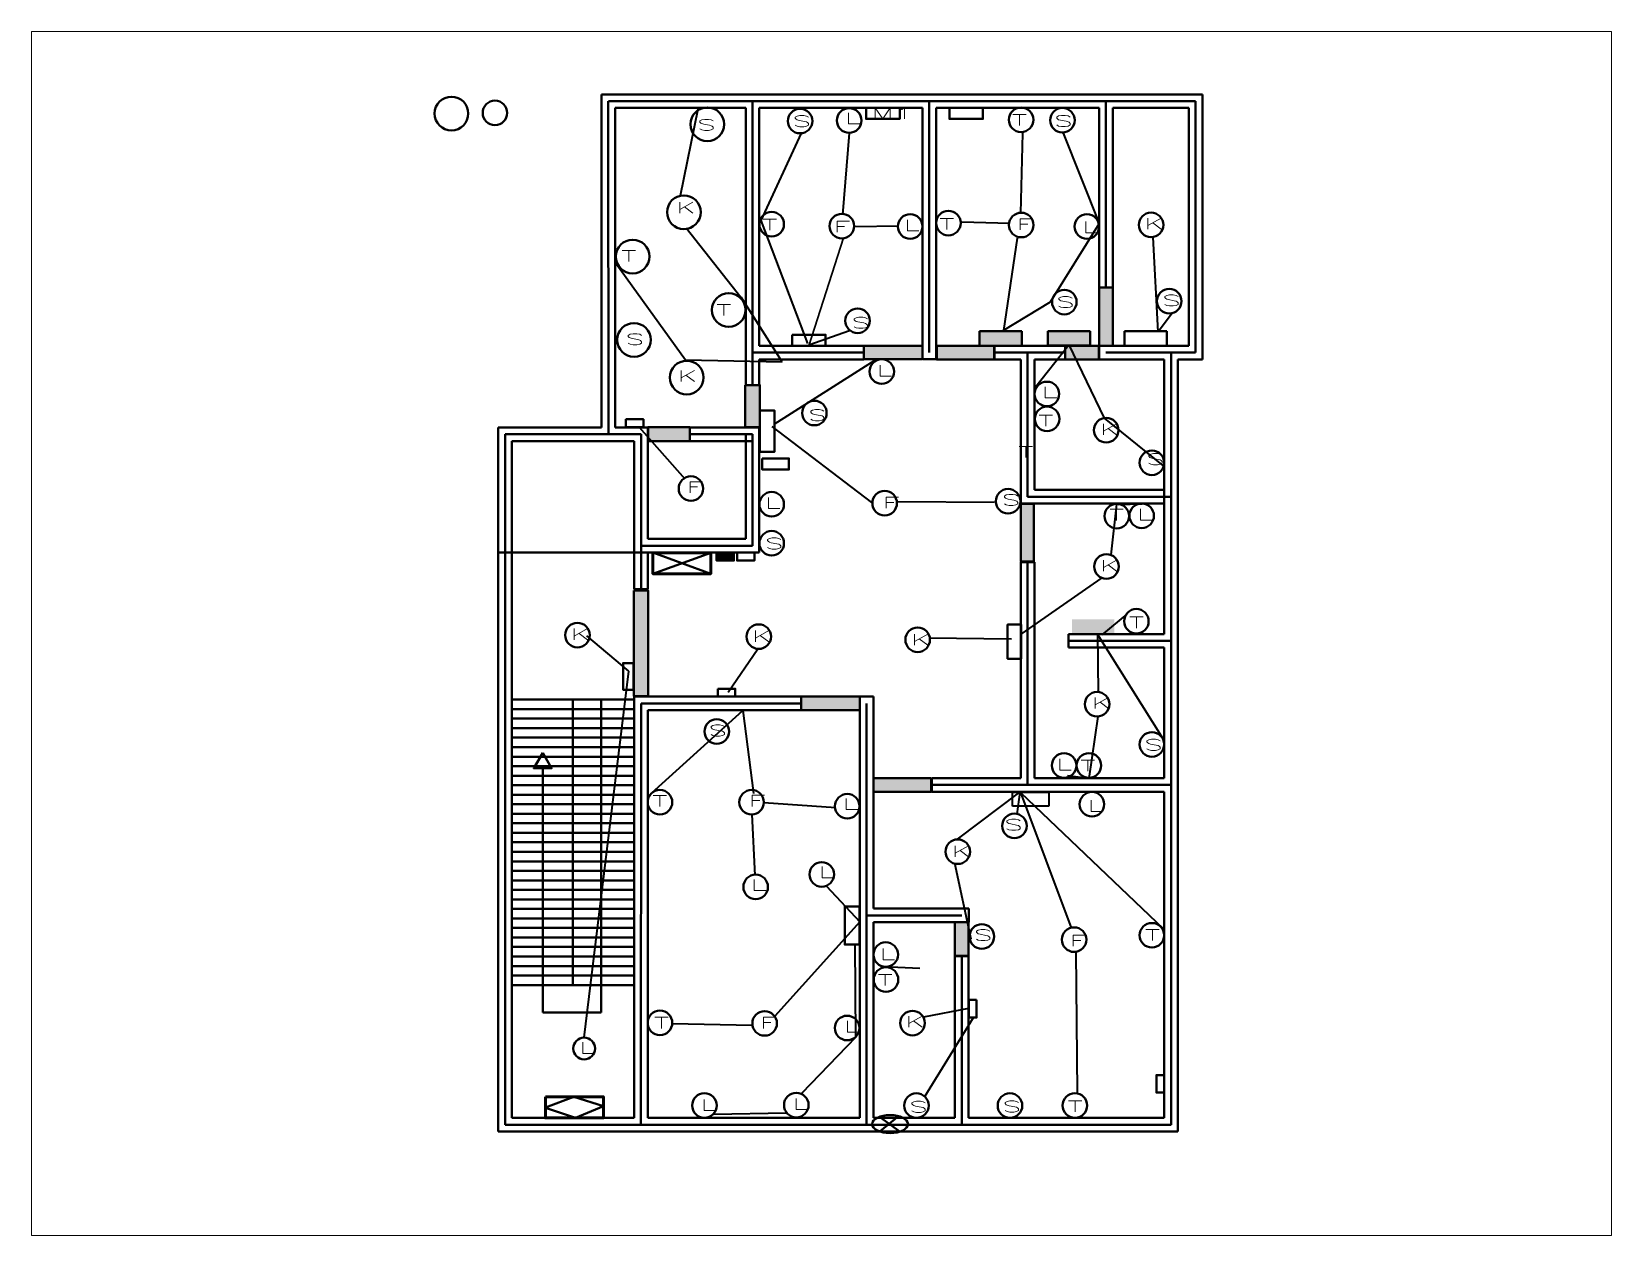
# Paper-space layout 'Layout2' of a CAD drawing. Header units: feet. Extents: x 1.05 to 9.45, y 0.8 to 7.2.
# The model-space entities are those that its viewports show. They can reach past a viewport. Long polylines and large blocks are cut down to what shows.
import ezdxf

# ---------------------------------------------------------------- set-up
doc = ezdxf.new("R2010")
doc.units = ezdxf.units.FT
doc.header["$LTSCALE"] = 0.5
doc.header["$MEASUREMENT"] = 0
doc.linetypes.add('ACAD_ISO03W100', pattern=[30, 12, -18])
doc.linetypes.add('DASHED', pattern=[0.75, 0.5, -0.25])
doc.layers.add('Layer1', color=130, linetype='DASHED', lineweight=35)
doc.styles.get("Standard").update_dxf_attribs({"font": 'txt.shx', "width": 2, "height": 4})

msp = doc.modelspace()

# ---------------------------------------------------------------- hatches: boundary and pattern name
at = {"lineweight": 50, "ltscale": 0.5, "true_color": 0xffffff}
h = msp.add_hatch(color=7, dxfattribs=at)
h.set_gradient(color1=(114, 116, 48), color2=(114, 116, 48), tint=1)
h.paths.add_polyline_path([(922.8, 745), (912.7, 745), (912.7, 702.1), (922.8, 702.1)])
h = msp.add_hatch(color=7, dxfattribs=at)
h.set_gradient(color1=(99, 100, 102), color2=(99, 100, 102), tint=1)
h.paths.add_polyline_path([(848.1, 712.8), (824.7, 712.8), (824.7, 702.1), (855.9, 702.1), (855.9, 712.8), (848.1, 712.8), (842.6, 704.7), (845.9, 703.5), (840.7, 702.2), (840.7, 707.6), (842.6, 704.7), (842.6, 704.7)])
h = msp.add_hatch(color=7, dxfattribs=at)
h.set_gradient(color1=(99, 100, 102), color2=(99, 100, 102), tint=1)
h.paths.add_polyline_path([(855.9, 712.8), (824.7, 712.8), (824.7, 702.1), (855.9, 702.1)])
h = msp.add_hatch(color=7, dxfattribs=at)
h.set_gradient(color1=(99, 100, 102), color2=(99, 100, 102), tint=1)
h.paths.add_polyline_path([(898.3, 712.9), (874.9, 712.9), (874.9, 702.2), (906.1, 702.2), (906.1, 712.9), (898.3, 712.9), (892.9, 704.8), (896.1, 703.6), (890.9, 702.3), (890.9, 707.7), (892.9, 704.8), (892.9, 704.8)])
h = msp.add_hatch(color=7, dxfattribs=at)
h.set_gradient(color1=(99, 100, 102), color2=(99, 100, 102), tint=1)
h.paths.add_polyline_path([(906.1, 712.9), (874.9, 712.9), (874.9, 702.2), (906.1, 702.2)])
h = msp.add_hatch(color=7, dxfattribs=at)
h.set_gradient(color1=(114, 116, 48), color2=(114, 116, 48), tint=1)
h.paths.add_polyline_path([(782.7, 697), (782.7, 697), (782.7, 702), (739.7, 702), (739.7, 692.1), (782.7, 692.1)])
h = msp.add_hatch(color=7, dxfattribs=at)
h.set_gradient(color1=(114, 116, 48), color2=(114, 116, 48), tint=1)
h.paths.add_polyline_path([(835.5, 702), (793.2, 702), (793.2, 691.9), (835.5, 691.9)])
h = msp.add_hatch(color=7, dxfattribs=at)
h.set_gradient(color1=(114, 116, 48), color2=(114, 116, 48), tint=1)
h.paths.add_polyline_path([(912.6, 702.1), (887.7, 702.1), (887.7, 692), (912.6, 692)])
h = msp.add_hatch(color=7, dxfattribs=at)
h.set_gradient(color1=(114, 116, 48), color2=(114, 116, 48), tint=1)
h.paths.add_polyline_path([(663.1, 673.2), (662.7, 673.2), (662.7, 673), (652.3, 673), (652.3, 642.2), (663.1, 642.2)])
h = msp.add_hatch(color=7, dxfattribs=at)
h.set_gradient(color1=(114, 116, 48), color2=(114, 116, 48), tint=1)
h.paths.add_polyline_path([(611.5, 642.2), (580.9, 642.2), (580.9, 631.9), (611.5, 631.9)])
h = msp.add_hatch(color=7, dxfattribs=at)
h.set_gradient(color1=(114, 116, 48), color2=(114, 116, 48), tint=1)
h.paths.add_polyline_path([(864.7, 585.7), (855.2, 585.7), (855.2, 543.3), (864.7, 543.3)])
h.paths.add_polyline_path([(580.9, 522.1), (570.4, 522.1), (570.4, 444.2), (580.9, 444.2)])
h = msp.add_hatch(color=7, dxfattribs=at)
h.set_gradient(color1=(114, 116, 48), color2=(114, 116, 48), tint=1)
h.paths.add_polyline_path([(644, 549.9), (631.2, 549.9), (631.2, 544.1), (644, 544.1)])
h = msp.add_hatch(color=7, dxfattribs=at)
h.set_gradient(color1=(99, 100, 102), color2=(99, 100, 102), tint=1)
h.paths.add_polyline_path([(923.9, 500.8), (892.7, 500.8), (892.7, 490.1), (923.9, 490.1)])
h = msp.add_hatch(color=7, dxfattribs=at)
h.set_gradient(color1=(114, 116, 48), color2=(114, 116, 48), tint=1)
h.paths.add_polyline_path([(736.6, 444), (693.6, 444), (693.6, 434.1), (736.6, 434.1)])
h = msp.add_hatch(color=7, dxfattribs=at)
h.set_gradient(color1=(114, 116, 48), color2=(114, 116, 48), tint=1)
h.paths.add_polyline_path([(789.2, 384.1), (746.6, 384.1), (746.6, 374), (789.2, 374)])
h = msp.add_hatch(color=7, dxfattribs=at)
h.set_gradient(color1=(114, 116, 48), color2=(114, 116, 48), tint=1)
h.paths.add_polyline_path([(816.7, 278), (806.6, 278), (806.6, 253.2), (816.7, 253.2)])

# ---------------------------------------------------------------- linework, layer by layer
at = {"linetype": 'Continuous', "lineweight": 50, "ltscale": 0.5}
for p, q in [((546.6, 882.1), (546.6, 887)), ((551.7, 887), (546.6, 887)), ((551.7, 887), (575.7, 887)), ((575.7, 887), (657.7, 887)), ((657.7, 887), (787.7, 887)), ((787.7, 887), (917.7, 887)), ((917.7, 887), (983.7, 887)), ((983.7, 887), (988.7, 887)), ((988.7, 882), (988.7, 887)), ((546.6, 882.1), (546.7, 642)), ((556.6, 877), (575.7, 877)), ((556.6, 877), (556.7, 642)), ((575.7, 877), (652.7, 877)), ((652.7, 877), (652.7, 697)), ((662.7, 877), (782.7, 877)), ((662.7, 877), (662.7, 702)), ((782.7, 882.2), (782.7, 882)), ((782.7, 877), (782.7, 697)), ((792.7, 882.2), (792.7, 882)), ((792.7, 877), (912.7, 877)), ((792.7, 877), (792.7, 692.2)), ((912.7, 877), (912.7, 745)), ((922.7, 877), (978.7, 877)), ((922.7, 877), (922.7, 745)), ((978.7, 877), (978.7, 702)), ((988.7, 882), (988.7, 697)), ((912.7, 745), (922.7, 745)), ((739.7, 702), (662.7, 702)), ((739.7, 702), (739.7, 692)), ((887.7, 702), (835.7, 702)), ((835.7, 702), (835.7, 692)), ((887.7, 702), (887.7, 692)), ((912.8, 702.1), (912.8, 692)), ((978.7, 702), (917.7, 702)), ((652.7, 697), (652.7, 673)), ((739.7, 692), (662.7, 692)), ((662.7, 692), (662.7, 673)), ((783.3, 692.2), (793.3, 692.2)), ((855.1, 692), (835.7, 692)), ((855.1, 591), (855.1, 692)), ((887.7, 692), (865.1, 692)), ((865.1, 596), (865.1, 692)), ((960.6, 692), (912.8, 692)), ((960.6, 591), (960.6, 692)), ((983.7, 692), (970.6, 692)), ((970.6, 591), (970.6, 692)), ((983.7, 692), (988.7, 692)), ((988.7, 697), (988.7, 692)), ((652.7, 673), (662.7, 673)), ((470.6, 637), (470.6, 642)), ((475.6, 642), (470.6, 642)), ((546.7, 642), (475.6, 642)), ((551.7, 642), (551.7, 642)), ((556.7, 642), (575.7, 642)), ((575.7, 642), (580.7, 642)), ((580.7, 637), (580.7, 642)), ((611.7, 642), (657.7, 642)), ((657.7, 642), (662.7, 642)), ((662.7, 637), (662.7, 642)), ((470.6, 637), (470.6, 555)), ((470.6, 637), (470.6, 129)), ((551.7, 632), (480.6, 632)), ((480.6, 632), (480.6, 555)), ((480.6, 632), (480.6, 444)), ((546.7, 637), (546.7, 637)), ((551.7, 632), (570.7, 632)), ((570.7, 632), (570.7, 555)), ((580.7, 637), (580.7, 560)), ((611.7, 632), (657.7, 632)), ((652.7, 637), (652.7, 560)), ((662.7, 637), (662.7, 555)), ((960.6, 596), (865.1, 596)), ((855.1, 591), (855.1, 586)), ((860.1, 586), (855.1, 586)), ((960.6, 586), (860.1, 586)), ((960.6, 490), (960.6, 591)), ((970.6, 485), (970.6, 591)), ((580.7, 560), (652.7, 560)), ((580.7, 550), (470.6, 550)), ((570.7, 555), (570.7, 523)), ((580.7, 550), (580.7, 523)), ((580.7, 550), (657.7, 550)), ((657.7, 550), (662.7, 550)), ((662.7, 555), (662.7, 550)), ((855.1, 543), (855.1, 384)), ((855.1, 543), (865.1, 543)), ((865.1, 543), (865.1, 384)), ((570.7, 523), (580.7, 523)), ((960.6, 490), (890.1, 490)), ((890.1, 490), (890.1, 480)), ((960.6, 480), (890.1, 480)), ((960.6, 384), (960.6, 480)), ((970.6, 379), (970.6, 485)), ((480.6, 444), (480.6, 434)), ((570.6, 441.8), (480.6, 441.8)), ((525.6, 441.8), (525.6, 231.8)), ((546.3, 441.8), (546.3, 211.5)), ((570.6, 434), (570.6, 444)), ((575.7, 444), (570.6, 444)), ((693.6, 444), (575.7, 444)), ((693.6, 444), (693.6, 434)), ((736.6, 444), (746.6, 444)), ((746.6, 288), (746.6, 444)), ((570.6, 434.8), (480.6, 434.8)), ((480.6, 434), (480.6, 134)), ((570.6, 134), (570.6, 434)), ((580.6, 134), (580.6, 434)), ((693.6, 434), (580.6, 434)), ((736.6, 134), (736.6, 439)), ((570.6, 427.8), (480.6, 427.8)), ((570.6, 420.8), (480.6, 420.8)), ((570.6, 413.8), (480.6, 413.8)), ((570.6, 406.8), (480.6, 406.8)), ((570.6, 399.8), (480.6, 399.8)), ((570.6, 392.8), (480.6, 392.8)), ((570.6, 385.8), (480.6, 385.8)), ((503.3, 211.5), (503.3, 391.3)), ((855.1, 384), (789.6, 384)), ((789.6, 384), (789.6, 374)), ((960.6, 384), (865.1, 384)), ((570.6, 378.8), (480.6, 378.8)), ((960.6, 374), (789.6, 374)), ((960.6, 283), (960.6, 374)), ((970.6, 283), (970.6, 379)), ((570.6, 371.8), (480.6, 371.8)), ((570.6, 364.8), (480.6, 364.8)), ((570.6, 357.8), (480.6, 357.8)), ((570.6, 350.8), (480.6, 350.8)), ((570.6, 343.8), (480.6, 343.8)), ((570.6, 336.8), (480.6, 336.8)), ((570.6, 329.8), (480.6, 329.8)), ((570.6, 322.8), (480.6, 322.8)), ((570.6, 315.8), (480.6, 315.8)), ((570.6, 308.8), (480.6, 308.8)), ((570.6, 301.8), (480.6, 301.8)), ((570.6, 294.8), (480.6, 294.8)), ((570.6, 287.8), (480.6, 287.8)), ((570.6, 280.8), (480.6, 280.8)), ((816.9, 288), (746.6, 288)), ((816.9, 288), (816.9, 278)), ((960.6, 134), (960.6, 283)), ((970.6, 129), (970.6, 283)), ((570.6, 273.8), (480.6, 273.8)), ((746.6, 134), (746.6, 278)), ((811.6, 278), (746.6, 278)), ((570.6, 266.8), (480.6, 266.8)), ((570.6, 259.8), (480.6, 259.8)), ((570.6, 252.8), (480.6, 252.8)), ((570.6, 245.8), (480.6, 245.8)), ((806.6, 134), (806.6, 253)), ((806.6, 253), (816.6, 253)), ((816.6, 134), (816.6, 253)), ((570.6, 238.8), (480.6, 238.8)), ((570.6, 231.8), (480.6, 231.8)), ((546.3, 211.5), (503.3, 211.5)), ((470.6, 129), (470.6, 124)), ((480.6, 134), (570.6, 134)), ((575.6, 134), (575.6, 134)), ((580.6, 134), (736.6, 134)), ((746.6, 134), (806.6, 134)), ((816.6, 134), (960.6, 134)), ((970.6, 129), (970.6, 124)), ((475.6, 124), (470.6, 124)), ((475.6, 124), (575.6, 124)), ((575.6, 124), (741.6, 124)), ((741.6, 124), (811.6, 124)), ((811.6, 124), (965.6, 124)), ((965.6, 124), (970.6, 124))]:
    msp.add_line(p, q, dxfattribs=at)
at = {"linetype": 'ACAD_ISO03W100', "lineweight": 50, "ltscale": 0.5}
for p, q in [((551.6, 882.1), (551.7, 637)), ((551.7, 882), (575.7, 882)), ((575.7, 882), (657.7, 882)), ((657.7, 882), (787.7, 882)), ((657.7, 882), (657.7, 697)), ((787.7, 882.2), (787.7, 697)), ((787.7, 882), (917.7, 882)), ((917.7, 882), (983.7, 882)), ((917.7, 882), (917.7, 745)), ((983.7, 882), (983.7, 697)), ((657.7, 697), (657.7, 673)), ((739.7, 697), (657.7, 697)), ((887.7, 697), (835.7, 697)), ((860.1, 591), (860.1, 697)), ((983.7, 697), (917.7, 697)), ((965.6, 591), (965.6, 697)), ((551.7, 637), (475.6, 637)), ((475.6, 637), (475.6, 129)), ((475.6, 637), (475.6, 555)), ((551.7, 637), (575.7, 637)), ((575.7, 637), (575.7, 555)), ((611.7, 637), (657.7, 637)), ((657.7, 637), (657.7, 555)), ((965.6, 591), (860.1, 591)), ((965.6, 485), (965.6, 591)), ((575.7, 555), (575.7, 523)), ((575.7, 555), (657.7, 555)), ((860.1, 543), (860.1, 379)), ((965.6, 485), (890.1, 485)), ((965.6, 379), (965.6, 485)), ((475.6, 439), (475.6, 439)), ((575.6, 129), (575.7, 439)), ((693.6, 439), (575.7, 439)), ((741.6, 129), (741.6, 439)), ((965.6, 379), (789.6, 379)), ((965.6, 283), (965.6, 379)), ((811.6, 283), (741.6, 283)), ((965.6, 129), (965.6, 283)), ((811.6, 129), (811.6, 253)), ((475.6, 129), (575.6, 129)), ((575.6, 129), (741.6, 129)), ((741.6, 129), (811.6, 129)), ((811.6, 129), (965.6, 129))]:
    msp.add_line(p, q, dxfattribs=at)
at = {"color": 7, "lineweight": 50, "ltscale": 0.5, "true_color": 0xffffff}
for p, q in [((824.7, 702.1), (824.7, 712.8)), ((824.7, 712.8), (855.9, 712.8)), ((855.9, 712.8), (855.9, 702.1)), ((874.9, 702.2), (874.9, 712.9)), ((874.9, 712.9), (906.1, 712.9)), ((906.1, 712.9), (906.1, 702.2)), ((931.4, 702), (931.4, 712.7)), ((931.4, 712.7), (962.6, 712.7)), ((962.6, 712.7), (962.6, 702)), ((855.9, 702.1), (824.7, 702.1)), ((906.1, 702.2), (874.9, 702.2)), ((962.6, 702), (931.4, 702)), ((584.3, 549.9), (627, 534.4)), ((584.4, 534.4), (627, 549.8)), ((882.5, 374), (849.5, 374)), ((505.5, 141.6), (526.2, 149.5)), ((527.5, 134), (505.5, 141.5)), ((526.2, 149.5), (548, 142.7)), ((548, 142.7), (527.5, 134)), ((751, 134.9), (766.2, 123.9)), ((765, 135.3), (751.6, 124.2))]:
    msp.add_line(p, q, dxfattribs=at)
for points in [[(741.3, 877), (766, 877), (766, 868.9), (741.3, 868.9)], [(802.6, 877), (827.2, 877), (827.2, 868.9), (802.6, 868.9)], [(912.7, 745), (922.8, 745), (922.8, 702.1), (912.7, 702.1)], [(686.8, 710.2), (711.5, 710.2), (711.5, 702.1), (686.8, 702.1)], [(739.7, 702), (782.7, 702), (782.7, 692.1), (739.7, 692.1)], [(835.5, 702), (793.2, 702), (793.2, 691.9), (835.5, 691.9)], [(887.7, 702.1), (912.6, 702.1), (912.6, 692), (887.7, 692)], [(652.3, 673.2), (663.1, 673.2), (663.1, 642.2), (652.3, 642.2)], [(663.1, 654.4), (673.9, 654.4), (673.9, 624.1), (663.1, 624.1)], [(564.5, 648), (577.4, 648), (577.4, 642.2), (564.5, 642.2)], [(611.5, 642.2), (580.9, 642.2), (580.9, 631.9), (611.5, 631.9)], [(664.9, 619.2), (684.5, 619.2), (684.5, 611), (664.9, 611)], [(855.2, 585.7), (864.7, 585.7), (864.7, 543.3), (855.2, 543.3)], [(631.2, 549.9), (644, 549.9), (644, 544.1), (631.2, 544.1)], [(646.3, 549.9), (659.1, 549.9), (659.1, 544.1), (646.3, 544.1)], [(570.4, 522.1), (580.9, 522.1), (580.9, 444.2), (570.4, 444.2)], [(855.3, 497), (845.3, 497), (845.3, 471.8), (855.3, 471.8)], [(570.2, 468.6), (562.5, 468.6), (562.5, 449), (570.2, 449)], [(632.2, 449.8), (645, 449.8), (645, 444), (632.2, 444)], [(693.6, 444), (736.6, 444), (736.6, 434.1), (693.6, 434.1)], [(789.2, 384.1), (746.6, 384.1), (746.6, 374), (789.2, 374)], [(736.4, 289.6), (725.6, 289.6), (725.6, 261.6), (736.4, 261.6)], [(806.6, 253.2), (816.7, 253.2), (816.7, 278), (806.6, 278)], [(822.5, 220.8), (822.5, 207.9), (816.8, 207.9), (816.8, 220.8)], [(960.6, 165.6), (960.6, 152.7), (954.8, 152.7), (954.8, 165.6)]]:
    msp.add_lwpolyline(points, close=True, dxfattribs=at)
at = {"color": 7, "lineweight": 120, "ltscale": 0.5, "true_color": 0xffffff}
for points in [[(584.4, 549.8), (627, 549.8), (627, 534.4), (584.4, 534.4)], [(505.3, 149.6), (548, 149.6), (548, 134.1), (505.3, 134.1)]]:
    msp.add_lwpolyline(points, close=True, dxfattribs=at)
at = {"linetype": 'Continuous', "lineweight": 50, "ltscale": 0.5}
msp.add_lwpolyline([(503.3, 402.7), (496.7, 391.3), (509.9, 391.3)], close=True, dxfattribs=at)
at = {"color": 7, "lineweight": 50, "ltscale": 0.5, "true_color": 0xffffff}
for centre, radius in [((436.2, 872.9), 12.4), ((468.2, 873.4), 9.04), ((624.4, 865), 12.4), ((692.7, 867.4), 9.04), ((728.8, 867.8), 9.04), ((855.3, 868.3), 9.04), ((885.7, 868), 9.04), ((607.2, 800.3), 12.4), ((671.8, 791.5), 9.04), ((723.4, 790.1), 9.04), ((773.7, 789.8), 9.04), ((801.8, 792.3), 9.04), ((855.4, 790.9), 9.04), ((903.7, 789.8), 9.04), ((950.9, 791), 9.04), ((569.5, 767.7), 12.4), ((964.3, 734.9), 9.04), ((640.2, 728.4), 12.4), ((887.1, 734.2), 9.04), ((735, 720.5), 9.04), ((570.5, 706.4), 12.4), ((609.3, 678.7), 12.4), ((752.8, 683.1), 9.04), ((874.3, 666.6), 9.04), ((703.2, 652.6), 9.04), ((874.4, 648.3), 9.04), ((917.9, 640), 9.04), ((951.5, 616), 9.04), ((612.4, 597), 9.04), ((671.8, 585.5), 9.04), ((754.9, 586.3), 9.04), ((845.7, 587.7), 9.04), ((925.7, 576.8), 9.04), ((944, 577), 9.04), ((671.8, 556.8), 9.04), ((918.1, 539.7), 9.04), ((940.1, 499.4), 9.04), ((528.9, 489.2), 9.04), ((662.3, 488.1), 9.04), ((779.2, 485.8), 9.04), ((911.2, 438.4), 9.04), ((631.4, 418.3), 9.04), ((951.5, 408.8), 9.04), ((886.9, 393.3), 9.04), ((905.2, 393.3), 9.04), ((589.6, 366.3), 9.04), ((657, 366.3), 9.04), ((727.4, 363.3), 9.04), ((907.4, 364.8), 9.04), ((850.4, 348.9), 9.04), ((808.7, 329.9), 9.04), ((708.6, 313.2), 9.04), ((660, 304), 9.04), ((826.4, 267.5), 9.04), ((894.3, 265.2), 9.04), ((951.5, 268.4), 9.04), ((755.7, 254.2), 9.04), ((755.9, 235.8), 9.04), ((589.6, 204), 9.04), ((666.6, 203.6), 9.04), ((727.3, 200.2), 9.04), ((775.4, 203.8), 9.04), ((622.3, 143.2), 9.04), ((689.9, 143.5), 9.04), ((778.3, 143.1), 9.04), ((847.1, 143.1), 9.04), ((894.9, 143.2), 9.04)]:
    msp.add_circle(centre, radius, dxfattribs=at)
at = {"color": 7, "linetype": 'Continuous', "lineweight": 50, "ltscale": 0.5, "true_color": 0xffffff}
msp.add_circle((533.8, 185.1), 8.01, dxfattribs=at)
at = {"color": 7, "lineweight": 50, "ltscale": 0.5, "true_color": 0xffffff}
msp.add_ellipse((758.9, 129.5), major_axis=(13.2, 0), ratio=0.500367, dxfattribs=at)
at = {"layer": 'Layer1', "color": 4, "linetype": 'ACAD_ISO03W100', "lineweight": 40, "ltscale": 0.5, "transparency": 33554641}
for p, q in [((617.4, 876.2), (604.4, 812.3)), ((693.4, 858.4), (663.7, 794.3)), ((728.7, 858.4), (723.9, 798.3)), ((856.3, 858.4), (854.8, 799.6)), ((886.3, 858.4), (912.7, 792)), ((663.7, 794.3), (698.2, 703.7)), ((811.6, 793.3), (846.9, 792.3)), ((912.7, 792), (876.7, 734.2)), ((608.9, 788.8), (652.8, 733.2)), ((765.3, 790), (732.6, 789.5)), ((852.4, 781.3), (842.3, 713.2)), ((952.2, 782), (955.8, 712.4)), ((557.2, 762.8), (608.3, 691.7)), ((679.5, 690.2), (649.4, 737.8)), ((876.7, 734.2), (841.8, 713.1)), ((966.6, 726.2), (956.9, 713.4)), ((729.1, 713.1), (699, 702.5)), ((865.2, 670.9), (890.3, 702.7)), ((890.3, 702.7), (916.3, 648.9)), ((608.3, 691.7), (679.5, 690.2)), ((747.9, 691.4), (673.4, 644.1)), ((574.3, 642.2), (607.8, 604.3)), ((745.4, 586.7), (672.2, 642.8)), ((916.3, 648.9), (959.9, 613.8)), ((835.6, 586.7), (764.3, 587.3)), ((921.6, 548.2), (925.8, 585.5)), ((856, 490.5), (914.2, 530.9)), ((933, 504.7), (914.8, 489.4)), ((566.8, 462.8), (535.8, 488.8)), ((959.7, 412.9), (911.4, 489.9)), ((911.4, 489.9), (911.9, 446.9)), ((639.8, 447.2), (661.6, 479.2)), ((787.3, 487.2), (848.3, 486.6)), ((533.9, 193.1), (566.8, 462.8)), ((580.8, 370.8), (650.5, 433.8)), ((650.5, 433.8), (658.3, 372.6)), ((911.8, 429.3), (905.1, 383.7)), ((808.6, 339.1), (854.4, 373.6)), ((854.4, 373.6), (852.2, 357.4)), ((892.3, 273.8), (855.2, 373.5)), ((960.2, 272.8), (855.2, 373.2)), ((666.1, 366), (719, 362.4)), ((657.1, 357.6), (659.5, 312.5)), ((806.3, 321.7), (818.3, 265.9)), ((712, 304.5), (736.7, 278.2)), ((736.7, 278.2), (674, 209)), ((896.9, 153.1), (895.9, 256.2)), ((780.7, 243.9), (753.7, 245.1)), ((783.8, 208.5), (816.8, 214.7)), ((598.5, 203.5), (657.4, 202.3)), ((784.5, 149.7), (820.3, 207.8)), ((694.2, 152.5), (733.6, 193.4)), ((629.1, 136.8), (682.7, 137.9))]:
    msp.add_line(p, q, dxfattribs=at)
at = {"layer": 'Layer1', "color": 4, "linetype": 'ACAD_ISO03W100', "lineweight": 35, "ltscale": 0.5, "transparency": 33554641}
msp.add_line((724.7, 781.5), (699, 702.1), dxfattribs=at)
at = {"layer": 'Layer1', "color": 4, "linetype": 'DASHED', "lineweight": 40, "ltscale": 0.5, "transparency": 33554641}
for p, q in [((926.6, 585.4), (944.4, 585.7)), ((905.1, 383.7), (889.5, 385.7)), ((733.6, 193.4), (733.2, 261.8))]:
    msp.add_line(p, q, dxfattribs=at)
at = {"layer": 'Layer1', "color": 7, "linetype": 'DASHED', "lineweight": 40, "ltscale": 0.5, "true_color": 0xffffff, "transparency": 33554641}
msp.add_lwpolyline([(848.9, 373.8), (875.6, 373.8), (875.6, 363.3), (848.9, 363.3)], close=True, dxfattribs=at)

# ---------------------------------------------------------------- texts
at = {"color": 7, "lineweight": 50, "ltscale": 0.5, "true_color": 0xffffff, "transparency": 33554641, "char_height": 8.15, "attachment_point": 1}
for s, insert in [('L', (725.4, 873.5)), ('T', (848.5, 872.3)), ('S', (616.9, 868.6)), ('S', (687, 871.4)), ('S', (879.4, 871.5)), ('K', (601.3, 807.8)), ('T', (664.9, 795.3)), ('F', (717.1, 793.8)), ('L', (768.8, 794.7)), ('T', (795, 795.7)), ('F', (851.8, 795.5)), ('L', (900.1, 793.4)), ('K', (945.8, 796)), ('T', (561.2, 772.1)), ('T', (631, 732.4)), ('S', (881, 738.3)), ('S', (958.9, 739.5)), ('S', (730.4, 723.1)), ('S', (564.2, 710.9)), ('L', (748.7, 687.8)), ('K', (602.4, 684)), ('L', (870.3, 671.8)), ('S', (698.4, 655.1)), ('T', (867.8, 651.1)), ('K', (913, 644.6)), ('T', (853.2, 628)), ('S', (947.2, 622.7)), ('F', (608.9, 602.1)), ('L', (666.6, 590.4)), ('F', (753.2, 590.7)), ('S', (840.9, 592.7)), ('T', (920, 581.8)), ('L', (940.4, 582)), ('S', (666.6, 560.7)), ('K', (913, 544.4)), ('T', (934.7, 502.6)), ('K', (523.8, 494)), ('K', (657.1, 492.5)), ('K', (774, 489.9)), ('K', (907.1, 443.4)), ('S', (625.1, 423.1)), ('S', (945.7, 412.6)), ('L', (880.9, 398.1)), ('T', (898.9, 397.3)), ('T', (583.9, 371.3)), ('F', (654.6, 371.4)), ('L', (723.9, 369.1)), ('L', (904.1, 367.7)), ('S', (842.8, 353.8)), ('K', (804.1, 334.3)), ('L', (706.1, 318.9)), ('L', (656.2, 309.4)), ('S', (820.3, 272.6)), ('F', (890.8, 268.5)), ('T', (946.4, 272.6)), ('L', (751, 258.6)), ('T', (749.7, 239.6)), ('T', (585.2, 208.1)), ('F', (662.9, 208.1)), ('L', (724.7, 205.4)), ('K', (769.9, 209)), ('L', (530.1, 189.7)), ('L', (619.3, 147.7)), ('L', (687.1, 148.4)), ('S', (772.8, 146.3)), ('S', (841.5, 146.5)), ('T', (889.4, 146.7))]:
    msp.add_mtext_dynamic_manual_height_columns(s, width=29.529, gutter_width=40.7, heights=[0], dxfattribs=dict(at, insert=insert))
at = {"color": 7, "lineweight": 50, "ltscale": 0.5, "true_color": 0xffffff, "insert": (745.1, 877.1), "char_height": 8.15, "attachment_point": 1}
msp.add_mtext_dynamic_manual_height_columns('M1', width=29.529, gutter_width=40.7, heights=[0], dxfattribs=at)

psp = doc.layouts.new('Layout2')

# ---------------------------------------------------------------- viewports
at = {"layer": '0', "color": 2, "linetype": 'Continuous', "lineweight": 50, "ltscale": 0.5}
psp.add_viewport(center=(5.25, 4), size=(8.4, 6.4), view_center_point=(708.4404, 490.4068), view_height=885.559056, dxfattribs=at)

doc.saveas('drawing.dxf')
